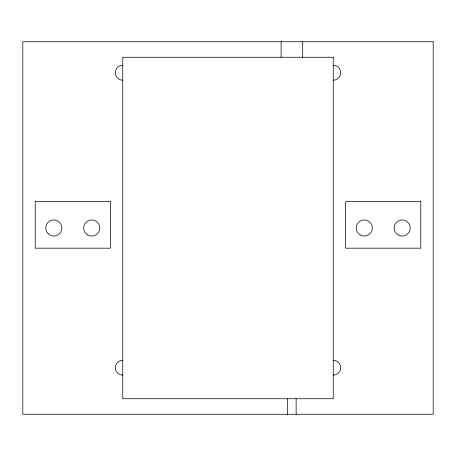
<?xml version="1.0" encoding="UTF-8"?>
<svg xmlns="http://www.w3.org/2000/svg" width="456" height="456" viewBox="0 0 456 456"><rect width="100%" height="100%" fill="white"/><g stroke="black" fill="none" stroke-linecap="round" stroke-linejoin="round"><path stroke-width="0.68" d="M302.693 41.735L302.693 57.256M296.143 398.743L296.143 414.265M287.594 398.743L287.594 414.265M281.113 41.735L281.113 57.256M333.239 65.328A7.45 7.45 0 0 1 340.689 72.783A7.45 7.45 0 0 1 333.239 80.233M122.761 80.233A7.45 7.45 0 0 1 115.311 72.783A7.45 7.45 0 0 1 122.761 65.328M122.761 375.145A7.45 7.45 0 0 1 115.311 367.696A7.45 7.45 0 0 1 122.761 360.246M333.239 360.246A7.45 7.45 0 0 1 340.689 367.696A7.45 7.45 0 0 1 333.239 375.145M433.2 41.735L22.8 41.735L22.8 414.265L433.2 414.265L433.2 41.735M333.239 57.256L122.761 57.256L122.761 398.743L333.239 398.743L333.239 57.256M110.346 201.364L35.22 201.364L35.22 248.178L110.346 248.178L110.346 201.364M420.78 201.615L345.654 201.615L345.654 248.178L420.78 248.178L420.78 201.615M360.246 234.988A8.071 8.071 0 0 0 372.352 228A8.071 8.071 0 0 0 360.246 221.012A8.071 8.071 0 0 0 360.246 234.988M398.122 234.988A8.071 8.071 0 0 0 410.229 228A8.071 8.071 0 0 0 398.122 221.012A8.071 8.071 0 0 0 398.122 234.988M48.136 233.706A8.071 8.071 0 0 0 61.64 230.086A8.071 8.071 0 0 0 51.756 220.202A8.071 8.071 0 0 0 48.136 233.706M87.683 234.988A8.071 8.071 0 0 0 99.79 228A8.071 8.071 0 0 0 87.683 221.012A8.071 8.071 0 0 0 87.683 234.988"/></g></svg>
